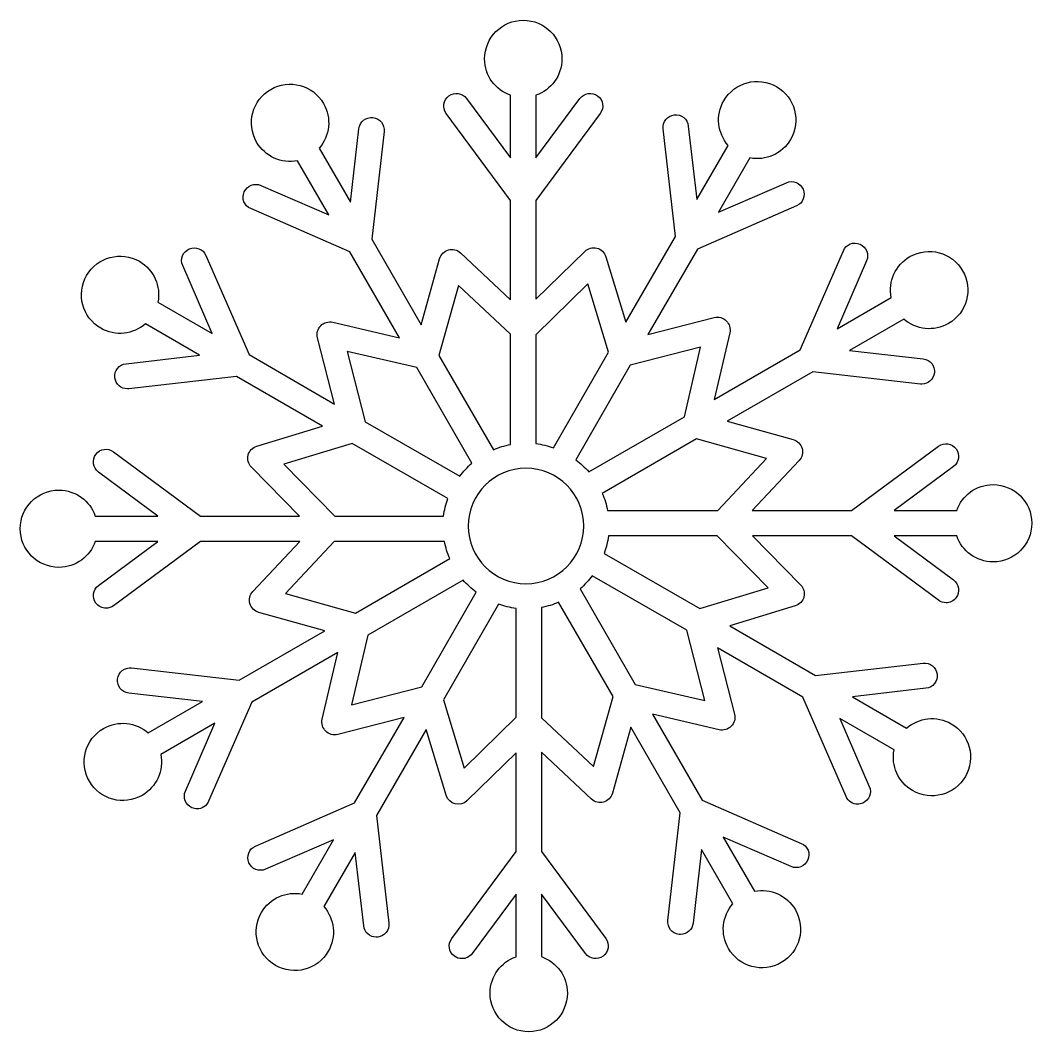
# Model space of a CAD drawing. Header units: centimetres. Extents: x -1 to 124, y -94 to 8.
# Drawn here: x 23.57 to 33.57, y -93.96 to -83.96 of the extents above; entities that cross this region are included whole.
import ezdxf

# ---------------------------------------------------------------- set-up
doc = ezdxf.new("R2010")
doc.units = ezdxf.units.CM
doc.header["$MEASUREMENT"] = 0
doc.layers.add('layer 1', color=7, linetype='Continuous')

msp = doc.modelspace()

# ---------------------------------------------------------------- linework, layer by layer
at = {"layer": 'layer 1', "color": 250}
for points, knots in [([(26.32824, -89.11067), (26.32824, -89.11067), (25.86528, -89.60662), (25.86528, -89.60662), (25.86528, -89.60662), (25.8355, -89.63856), (25.82452, -89.68372), (25.83633, -89.72576), (25.83633, -89.72576), (25.84814, -89.7678), (25.88106, -89.80061), (25.92313, -89.81233), (25.92313, -89.81233), (25.92313, -89.81233), (26.57576, -89.99421), (26.57576, -89.99421), (26.57576, -89.99421), (26.57576, -89.99421), (25.72976, -90.48264), (25.72976, -90.48264), (25.72976, -90.48264), (25.72976, -90.48264), (24.66656, -90.36165), (24.66656, -90.36165), (24.66656, -90.36165), (24.59788, -90.35404), (24.53602, -90.40316), (24.52823, -90.47176), (24.52823, -90.47176), (24.52041, -90.54031), (24.56971, -90.60227), (24.63828, -90.61009), (24.63828, -90.61009), (24.63828, -90.61009), (25.36568, -90.69285), (25.36568, -90.69285), (25.36568, -90.69285), (25.36568, -90.69285), (24.82923, -91.00257), (24.82923, -91.00257), (24.82923, -91.00257), (24.70965, -90.89905), (24.53328, -90.87679), (24.38856, -90.96034), (24.38856, -90.96034), (24.20594, -91.06575), (24.14339, -91.29935), (24.24876, -91.48206), (24.24876, -91.48206), (24.35427, -91.66463), (24.58782, -91.72728), (24.77049, -91.62181), (24.77049, -91.62181), (24.91515, -91.53826), (24.98409, -91.37435), (24.95426, -91.21902), (24.95426, -91.21902), (24.95426, -91.21902), (25.49064, -90.90936), (25.49064, -90.90936), (25.49064, -90.90936), (25.49064, -90.90936), (25.19868, -91.58065), (25.19868, -91.58065), (25.19868, -91.58065), (25.17115, -91.64397), (25.20016, -91.7176), (25.26346, -91.74515), (25.26346, -91.74515), (25.2797, -91.75218), (25.29661, -91.75554), (25.31324, -91.75554), (25.31324, -91.75554), (25.3615, -91.75554), (25.40747, -91.72742), (25.42793, -91.68035), (25.42793, -91.68035), (25.42793, -91.68035), (25.85464, -90.69919), (25.85464, -90.69919), (25.85464, -90.69919), (25.85464, -90.69919), (26.70399, -90.20887), (26.70399, -90.20887), (26.70399, -90.20887), (26.70399, -90.20887), (26.55101, -90.86986), (26.55101, -90.86986), (26.55101, -90.86986), (26.54117, -90.91238), (26.55423, -90.95696), (26.58548, -90.98748), (26.58548, -90.98748), (26.61668, -91.01799), (26.66163, -91.03006), (26.70391, -91.01908), (26.70391, -91.01908), (26.70391, -91.01908), (27.36008, -90.85027), (27.36008, -90.85027), (27.36008, -90.85027), (27.36008, -90.85027), (26.87161, -91.69631), (26.87161, -91.69631), (26.87161, -91.69631), (26.87161, -91.69631), (25.89041, -92.12307), (25.89041, -92.12307), (25.89041, -92.12307), (25.8271, -92.15062), (25.79809, -92.22425), (25.82564, -92.28758), (25.82564, -92.28758), (25.85313, -92.35086), (25.92674, -92.37982), (25.99012, -92.35238), (25.99012, -92.35238), (25.99012, -92.35238), (26.6614, -92.06044), (26.6614, -92.06044), (26.6614, -92.06044), (26.6614, -92.06044), (26.35171, -92.59686), (26.35171, -92.59686), (26.35171, -92.59686), (26.19642, -92.56697), (26.03255, -92.63591), (25.949, -92.7806), (25.949, -92.7806), (25.84349, -92.96322), (25.90613, -93.1968), (26.08875, -93.30227), (26.08875, -93.30227), (26.27142, -93.40765), (26.50501, -93.34515), (26.61048, -93.16253), (26.61048, -93.16253), (26.69403, -93.01785), (26.67175, -92.84138), (26.56822, -92.72181), (26.56822, -92.72181), (26.56822, -92.72181), (26.87791, -92.18543), (26.87791, -92.18543), (26.87791, -92.18543), (26.87791, -92.18543), (26.96074, -92.91278), (26.96074, -92.91278), (26.96074, -92.91278), (26.968, -92.97654), (27.02207, -93.02362), (27.08479, -93.02362), (27.08479, -93.02362), (27.0895, -93.02362), (27.09429, -93.02337), (27.09908, -93.02283), (27.09908, -93.02283), (27.16769, -93.01503), (27.21695, -92.95305), (27.20913, -92.88445), (27.20913, -92.88445), (27.20913, -92.88445), (27.08807, -91.82141), (27.08807, -91.82141), (27.08807, -91.82141), (27.08807, -91.82141), (27.57845, -90.97205), (27.57845, -90.97205), (27.57845, -90.97205), (27.57845, -90.97205), (27.77642, -91.62098), (27.77642, -91.62098), (27.77642, -91.62098), (27.80394, -91.71112), (27.91705, -91.73888), (27.98348, -91.67377), (27.98348, -91.67377), (27.98348, -91.67377), (28.46737, -91.19954), (28.46737, -91.19954), (28.46737, -91.19954), (28.46737, -91.19954), (28.46737, -92.17644), (28.46737, -92.17644), (28.46737, -92.17644), (28.46737, -92.17644), (27.83104, -93.0367), (27.83104, -93.0367), (27.83104, -93.0367), (27.78998, -93.09216), (27.80169, -93.17045), (27.85718, -93.2115), (27.85718, -93.2115), (27.87954, -93.22805), (27.9056, -93.23601), (27.93142, -93.23601), (27.93142, -93.23601), (27.9697, -93.23601), (28.0075, -93.21849), (28.03201, -93.18533), (28.03201, -93.18533), (28.03201, -93.18533), (28.46737, -92.59676), (28.46737, -92.59676), (28.46737, -92.59676), (28.46737, -92.59676), (28.46737, -93.21629), (28.46737, -93.21629), (28.46737, -93.21629), (28.31799, -93.2681), (28.21052, -93.4097), (28.21048, -93.57679), (28.21048, -93.57679), (28.21044, -93.78772), (28.38153, -93.95862), (28.59237, -93.95872), (28.59237, -93.95872), (28.80325, -93.95862), (28.9743, -93.78772), (28.9743, -93.57679), (28.9743, -93.57679), (28.9743, -93.40974), (28.86677, -93.2681), (28.71736, -93.21624), (28.71736, -93.21624), (28.71736, -93.21624), (28.71736, -92.59686), (28.71736, -92.59686), (28.71736, -92.59686), (28.71736, -92.59686), (29.15277, -93.18533), (29.15277, -93.18533), (29.15277, -93.18533), (29.19383, -93.24075), (29.2721, -93.25252), (29.32761, -93.21146), (29.32761, -93.21146), (29.38309, -93.17039), (29.3948, -93.09212), (29.35374, -93.0366), (29.35374, -93.0366), (29.35374, -93.0366), (28.71736, -92.17654), (28.71736, -92.17654), (28.71736, -92.17654), (28.71736, -92.17654), (28.71736, -91.19573), (28.71736, -91.19573), (28.71736, -91.19573), (28.71736, -91.19573), (29.21331, -91.65882), (29.21331, -91.65882), (29.21331, -91.65882), (29.24525, -91.68866), (29.29046, -91.69964), (29.3324, -91.68783), (29.3324, -91.68783), (29.37449, -91.676), (29.4073, -91.6431), (29.41902, -91.60101), (29.41902, -91.60101), (29.41902, -91.60101), (29.60096, -90.94837), (29.60096, -90.94837), (29.60096, -90.94837), (29.60096, -90.94837), (30.08939, -91.79431), (30.08939, -91.79431), (30.08939, -91.79431), (30.08939, -91.79431), (29.96839, -92.85755), (29.96839, -92.85755), (29.96839, -92.85755), (29.96063, -92.92611), (30.00989, -92.98807), (30.0785, -92.99587), (30.0785, -92.99587), (30.08328, -92.99641), (30.08807, -92.99666), (30.09275, -92.99666), (30.09275, -92.99666), (30.15545, -92.99666), (30.20955, -92.94959), (30.21682, -92.88578), (30.21682, -92.88578), (30.21682, -92.88578), (30.2996, -92.15843), (30.2996, -92.15843), (30.2996, -92.15843), (30.2996, -92.15843), (30.6093, -92.6949), (30.6093, -92.6949), (30.6093, -92.6949), (30.50584, -92.81448), (30.48358, -92.99085), (30.56707, -93.13553), (30.56707, -93.13553), (30.6725, -93.31819), (30.90613, -93.3807), (31.0888, -93.27533), (31.0888, -93.27533), (31.27137, -93.16986), (31.33401, -92.93626), (31.2286, -92.75364), (31.2286, -92.75364), (31.14505, -92.60897), (30.98113, -92.54002), (30.82581, -92.5699), (30.82581, -92.5699), (30.82581, -92.5699), (30.51609, -92.03348), (30.51609, -92.03348), (30.51609, -92.03348), (30.51609, -92.03348), (31.18739, -92.32542), (31.18739, -92.32542), (31.18739, -92.32542), (31.25081, -92.35291), (31.32435, -92.32396), (31.35188, -92.26062), (31.35188, -92.26062), (31.37938, -92.1973), (31.35042, -92.12366), (31.28708, -92.09613), (31.28708, -92.09613), (31.28708, -92.09613), (30.30594, -91.66941), (30.30594, -91.66941), (30.30594, -91.66941), (30.30594, -91.66941), (29.8156, -90.82015), (29.8156, -90.82015), (29.8156, -90.82015), (29.8156, -90.82015), (30.47655, -90.97308), (30.47655, -90.97308), (30.47655, -90.97308), (30.51892, -90.98284), (30.56365, -90.9698), (30.59417, -90.93861), (30.59417, -90.93861), (30.62468, -90.90735), (30.63665, -90.86249), (30.62577, -90.82019), (30.62577, -90.82019), (30.62577, -90.82019), (30.45706, -90.16399), (30.45706, -90.16399), (30.45706, -90.16399), (30.45706, -90.16399), (31.30306, -90.65242), (31.30306, -90.65242), (31.30306, -90.65242), (31.30306, -90.65242), (31.72991, -91.63367), (31.72991, -91.63367), (31.72991, -91.63367), (31.75038, -91.68074), (31.79632, -91.70887), (31.84457, -91.70887), (31.84457, -91.70887), (31.86122, -91.70887), (31.87815, -91.70549), (31.89437, -91.69842), (31.89437, -91.69842), (31.95769, -91.67087), (31.98666, -91.59725), (31.95911, -91.53397), (31.95911, -91.53397), (31.95911, -91.53397), (31.66707, -90.86263), (31.66707, -90.86263), (31.66707, -90.86263), (31.66707, -90.86263), (32.20355, -91.17239), (32.20355, -91.17239), (32.20355, -91.17239), (32.17376, -91.32767), (32.24266, -91.49153), (32.38734, -91.57513), (32.38734, -91.57513), (32.56995, -91.6806), (32.80355, -91.6179), (32.90906, -91.43533), (32.90906, -91.43533), (33.01439, -91.25266), (32.95194, -91.01908), (32.76926, -90.91359), (32.76926, -90.91359), (32.62459, -90.83006), (32.44822, -90.85238), (32.3286, -90.95589), (32.3286, -90.95589), (32.3286, -90.95589), (31.79221, -90.64622), (31.79221, -90.64622), (31.79221, -90.64622), (31.79221, -90.64622), (32.51945, -90.56336), (32.51945, -90.56336), (32.51945, -90.56336), (32.58807, -90.55554), (32.63734, -90.49358), (32.62952, -90.42498), (32.62952, -90.42498), (32.62166, -90.35637), (32.5598, -90.3074), (32.49114, -90.31493), (32.49114, -90.31493), (32.49114, -90.31493), (31.4282, -90.43601), (31.4282, -90.43601), (31.4282, -90.43601), (31.4282, -90.43601), (30.57894, -89.94568), (30.57894, -89.94568), (30.57894, -89.94568), (30.57894, -89.94568), (31.22777, -89.74768), (31.22777, -89.74768), (31.22777, -89.74768), (31.26956, -89.7349), (31.30164, -89.7013), (31.31242, -89.65896), (31.31242, -89.65896), (31.32322, -89.61669), (31.31112, -89.57181), (31.28054, -89.54061), (31.28054, -89.54061), (31.28054, -89.54061), (30.80618, -89.05672), (30.80618, -89.05672), (30.80618, -89.05672), (30.80618, -89.05672), (31.78323, -89.05677), (31.78323, -89.05677), (31.78323, -89.05677), (31.78323, -89.05677), (32.64343, -89.69309), (32.64343, -89.69309), (32.64343, -89.69309), (32.66575, -89.70964), (32.69182, -89.7176), (32.71765, -89.7176), (32.71765, -89.7176), (32.75593, -89.7176), (32.79373, -89.70008), (32.81824, -89.66692), (32.81824, -89.66692), (32.85931, -89.61146), (32.84759, -89.53318), (32.79207, -89.49212), (32.79207, -89.49212), (32.79207, -89.49212), (32.20355, -89.05677), (32.20355, -89.05677), (32.20355, -89.05677), (32.20355, -89.05677), (32.82298, -89.05677), (32.82298, -89.05677), (32.82298, -89.05677), (32.87483, -89.20614), (33.01639, -89.31359), (33.18348, -89.31359), (33.18348, -89.31359), (33.39446, -89.31369), (33.56537, -89.1426), (33.56541, -88.93172), (33.56541, -88.93172), (33.56537, -88.72084), (33.39446, -88.54983), (33.18348, -88.54983), (33.18348, -88.54983), (33.01649, -88.54979), (32.87483, -88.6573), (32.82298, -88.80677), (32.82298, -88.80677), (32.82298, -88.80677), (32.20355, -88.80677), (32.20355, -88.80677), (32.20355, -88.80677), (32.20355, -88.80677), (32.79207, -88.37132), (32.79207, -88.37132), (32.79207, -88.37132), (32.84754, -88.33024), (32.85925, -88.25198), (32.81819, -88.19647), (32.81819, -88.19647), (32.77714, -88.141), (32.69885, -88.12927), (32.64333, -88.17034), (32.64333, -88.17034), (32.64333, -88.17034), (31.78323, -88.80677), (31.78323, -88.80677), (31.78323, -88.80677), (31.78323, -88.80677), (30.80258, -88.80672), (30.80258, -88.80672), (30.80258, -88.80672), (30.80258, -88.80672), (31.26551, -88.31082), (31.26551, -88.31082), (31.26551, -88.31082), (31.29535, -88.27889), (31.30628, -88.23372), (31.29452, -88.19168), (31.29452, -88.19168), (31.28269, -88.14964), (31.24979, -88.11683), (31.2077, -88.10511), (31.2077, -88.10511), (31.2077, -88.10511), (30.55506, -87.92317), (30.55506, -87.92317), (30.55506, -87.92317), (30.55506, -87.92317), (31.40106, -87.43474), (31.40106, -87.43474), (31.40106, -87.43474), (31.40106, -87.43474), (32.46429, -87.55568), (32.46429, -87.55568), (32.46429, -87.55568), (32.46907, -87.55623), (32.47386, -87.55647), (32.47855, -87.55647), (32.47855, -87.55647), (32.54124, -87.55647), (32.59535, -87.5094), (32.60262, -87.44559), (32.60262, -87.44559), (32.61038, -87.37703), (32.56111, -87.31507), (32.49251, -87.30725), (32.49251, -87.30725), (32.49251, -87.30725), (31.76511, -87.22455), (31.76511, -87.22455), (31.76511, -87.22455), (31.76511, -87.22455), (32.30159, -86.91483), (32.30159, -86.91483), (32.30159, -86.91483), (32.42117, -87.01829), (32.59754, -87.04055), (32.74226, -86.95706), (32.74226, -86.95706), (32.92498, -86.85159), (32.98743, -86.61799), (32.88212, -86.43538), (32.88212, -86.43538), (32.77659, -86.25276), (32.54299, -86.19007), (32.36038, -86.29554), (32.36038, -86.29554), (32.2157, -86.37904), (32.14681, -86.54294), (32.17659, -86.69828), (32.17659, -86.69828), (32.17659, -86.69828), (31.64031, -87.00794), (31.64031, -87.00794), (31.64031, -87.00794), (31.64031, -87.00794), (31.93215, -86.3367), (31.93215, -86.3367), (31.93215, -86.3367), (31.95965, -86.27337), (31.93065, -86.19974), (31.86737, -86.17219), (31.86737, -86.17219), (31.80404, -86.1448), (31.73045, -86.17371), (31.70286, -86.23699), (31.70286, -86.23699), (31.70286, -86.23699), (31.27625, -87.21815), (31.27625, -87.21815), (31.27625, -87.21815), (31.27625, -87.21815), (30.42688, -87.70848), (30.42688, -87.70848), (30.42688, -87.70848), (30.42688, -87.70848), (30.57996, -87.04758), (30.57996, -87.04758), (30.57996, -87.04758), (30.58983, -87.005), (30.57673, -86.96044), (30.5455, -86.92992), (30.5455, -86.92992), (30.51419, -86.89935), (30.46922, -86.88728), (30.42703, -86.89832), (30.42703, -86.89832), (30.42703, -86.89832), (29.77074, -87.06717), (29.77074, -87.06717), (29.77074, -87.06717), (29.77074, -87.06717), (30.25921, -86.22107), (30.25921, -86.22107), (30.25921, -86.22107), (30.25921, -86.22107), (31.24041, -85.79427), (31.24041, -85.79427), (31.24041, -85.79427), (31.30373, -85.76672), (31.3327, -85.69305), (31.30521, -85.62977), (31.30521, -85.62977), (31.27762, -85.56644), (31.20379, -85.53757), (31.1407, -85.56498), (31.1407, -85.56498), (31.1407, -85.56498), (30.46946, -85.85696), (30.46946, -85.85696), (30.46946, -85.85696), (30.46946, -85.85696), (30.77918, -85.32054), (30.77918, -85.32054), (30.77918, -85.32054), (30.93446, -85.35032), (31.09827, -85.28148), (31.18186, -85.13674), (31.18186, -85.13674), (31.28739, -84.95414), (31.22464, -84.72054), (31.04212, -84.61507), (31.04212, -84.61507), (30.85941, -84.5097), (30.62587, -84.57219), (30.52038, -84.75491), (30.52038, -84.75491), (30.43685, -84.89954), (30.45911, -85.07596), (30.56263, -85.19558), (30.56263, -85.19558), (30.56263, -85.19558), (30.25295, -85.73196), (30.25295, -85.73196), (30.25295, -85.73196), (30.25295, -85.73196), (30.17015, -85.00462), (30.17015, -85.00462), (30.17015, -85.00462), (30.16233, -84.93611), (30.10144, -84.88689), (30.03177, -84.89457), (30.03177, -84.89457), (29.96321, -84.90237), (29.9139, -84.96433), (29.92172, -85.03294), (29.92172, -85.03294), (29.92172, -85.03294), (30.04276, -86.09597), (30.04276, -86.09597), (30.04276, -86.09597), (30.04276, -86.09597), (29.55243, -86.94519), (29.55243, -86.94519), (29.55243, -86.94519), (29.55243, -86.94519), (29.35433, -86.29637), (29.35433, -86.29637), (29.35433, -86.29637), (29.34159, -86.25457), (29.30799, -86.22249), (29.26565, -86.21169), (29.26565, -86.21169), (29.22342, -86.20101), (29.1785, -86.21296), (29.1473, -86.24359), (29.1473, -86.24359), (29.1473, -86.24359), (28.66346, -86.7179), (28.66346, -86.7179), (28.66346, -86.7179), (28.66346, -86.7179), (28.66346, -85.7409), (28.66346, -85.7409), (28.66346, -85.7409), (28.66346, -85.7409), (29.29984, -84.88065), (29.29984, -84.88065), (29.29984, -84.88065), (29.3409, -84.82518), (29.32918, -84.74689), (29.27366, -84.70584), (29.27366, -84.70584), (29.21829, -84.66478), (29.13993, -84.67644), (29.09885, -84.73201), (29.09885, -84.73201), (29.09885, -84.73201), (28.66346, -85.32058), (28.66346, -85.32058), (28.66346, -85.32058), (28.66346, -85.32058), (28.66346, -84.70115), (28.66346, -84.70115), (28.66346, -84.70115), (28.81293, -84.6493), (28.92038, -84.50765), (28.92038, -84.34061), (28.92038, -84.34061), (28.92038, -84.12972), (28.74939, -83.95872), (28.53845, -83.95872), (28.53845, -83.95872), (28.32757, -83.95872), (28.15658, -84.12972), (28.15658, -84.34061), (28.15658, -84.34061), (28.15658, -84.50765), (28.26404, -84.6493), (28.41346, -84.70115), (28.41346, -84.70115), (28.41346, -84.70115), (28.41346, -85.32048), (28.41346, -85.32048), (28.41346, -85.32048), (28.41346, -85.32048), (27.97805, -84.73196), (27.97805, -84.73196), (27.97805, -84.73196), (27.93702, -84.67649), (27.85875, -84.66478), (27.80322, -84.70584), (27.80322, -84.70584), (27.74773, -84.74689), (27.73602, -84.82518), (27.77708, -84.8807), (27.77708, -84.8807), (27.77708, -84.8807), (28.41346, -85.7408), (28.41346, -85.7408), (28.41346, -85.7408), (28.41346, -85.7408), (28.41346, -86.72151), (28.41346, -86.72151), (28.41346, -86.72151), (28.41346, -86.72151), (27.91751, -86.25858), (27.91751, -86.25858), (27.91751, -86.25858), (27.88555, -86.2287), (27.84036, -86.2176), (27.79837, -86.22961), (27.79837, -86.22961), (27.75633, -86.24144), (27.72352, -86.2743), (27.7118, -86.31639), (27.7118, -86.31639), (27.7118, -86.31639), (27.52993, -86.96907), (27.52993, -86.96907), (27.52993, -86.96907), (27.52993, -86.96907), (27.04146, -86.12303), (27.04146, -86.12303), (27.04146, -86.12303), (27.04146, -86.12303), (27.16246, -85.05979), (27.16246, -85.05979), (27.16246, -85.05979), (27.17028, -84.99125), (27.12097, -84.92927), (27.0524, -84.92147), (27.0524, -84.92147), (26.98351, -84.9137), (26.92189, -84.96297), (26.91407, -85.03158), (26.91407, -85.03158), (26.91407, -85.03158), (26.83128, -85.75896), (26.83128, -85.75896), (26.83128, -85.75896), (26.83128, -85.75896), (26.52156, -85.22254), (26.52156, -85.22254), (26.52156, -85.22254), (26.62505, -85.10291), (26.6473, -84.92654), (26.56375, -84.78187), (26.56375, -84.78187), (26.45834, -84.59915), (26.22474, -84.5366), (26.04207, -84.64207), (26.04207, -84.64207), (25.85945, -84.7475), (25.79681, -84.98108), (25.90227, -85.1637), (25.90227, -85.1637), (25.98583, -85.30843), (26.1497, -85.37732), (26.30504, -85.3475), (26.30504, -85.3475), (26.30504, -85.3475), (26.6147, -85.88386), (26.6147, -85.88386), (26.6147, -85.88386), (26.6147, -85.88386), (25.94343, -85.59192), (25.94343, -85.59192), (25.94343, -85.59192), (25.88016, -85.56453), (25.80648, -85.59344), (25.77897, -85.65672), (25.77897, -85.65672), (25.75142, -85.72005), (25.78043, -85.79368), (25.84374, -85.82123), (25.84374, -85.82123), (25.84374, -85.82123), (26.82488, -86.24793), (26.82488, -86.24793), (26.82488, -86.24793), (26.82488, -86.24793), (27.31526, -87.09725), (27.31526, -87.09725), (27.31526, -87.09725), (27.31526, -87.09725), (26.65423, -86.94426), (26.65423, -86.94426), (26.65423, -86.94426), (26.61172, -86.9345), (26.56707, -86.94754), (26.53661, -86.97875), (26.53661, -86.97875), (26.50608, -87.00999), (26.49411, -87.05491), (26.50501, -87.0972), (26.50501, -87.0972), (26.50501, -87.0972), (26.67389, -87.75339), (26.67389, -87.75339), (26.67389, -87.75339), (26.67389, -87.75339), (25.82779, -87.26492), (25.82779, -87.26492), (25.82779, -87.26492), (25.82779, -87.26492), (25.40099, -86.28367), (25.40099, -86.28367), (25.40099, -86.28367), (25.37341, -86.22034), (25.29984, -86.19139), (25.23651, -86.21888), (25.23651, -86.21888), (25.1732, -86.24642), (25.14419, -86.32009), (25.17174, -86.38337), (25.17174, -86.38337), (25.17174, -86.38337), (25.46372, -87.05471), (25.46372, -87.05471), (25.46372, -87.05471), (25.46372, -87.05471), (24.9273, -86.745), (24.9273, -86.745), (24.9273, -86.745), (24.95714, -86.58967), (24.88819, -86.42576), (24.74353, -86.34221), (24.74353, -86.34221), (24.56087, -86.2368), (24.32733, -86.29939), (24.22186, -86.48206), (24.22186, -86.48206), (24.11643, -86.66468), (24.17894, -86.89828), (24.3616, -87.00375), (24.3616, -87.00375), (24.50628, -87.08724), (24.68268, -87.06498), (24.80227, -86.9615), (24.80227, -86.9615), (24.80227, -86.9615), (25.33865, -87.27118), (25.33865, -87.27118), (25.33865, -87.27118), (25.33865, -87.27118), (24.61134, -87.35394), (24.61134, -87.35394), (24.61134, -87.35394), (24.54273, -87.36174), (24.49346, -87.42372), (24.50127, -87.49232), (24.50127, -87.49232), (24.50853, -87.55609), (24.5626, -87.60316), (24.62532, -87.60316), (24.62532, -87.60316), (24.63003, -87.60316), (24.6348, -87.60291), (24.63961, -87.60237), (24.63961, -87.60237), (24.63961, -87.60237), (25.70269, -87.48138), (25.70269, -87.48138), (25.70269, -87.48138), (25.70269, -87.48138), (26.55198, -87.9717), (26.55198, -87.9717), (26.55198, -87.9717), (26.55198, -87.9717), (25.90316, -88.1697), (25.90316, -88.1697), (25.90316, -88.1697), (25.86139, -88.1825), (25.8293, -88.21609), (25.81851, -88.25843), (25.81851, -88.25843), (25.80772, -88.30071), (25.81978, -88.34559), (25.85035, -88.37679), (25.85035, -88.37679), (25.85035, -88.37679), (26.32462, -88.86067), (26.32462, -88.86067), (26.32462, -88.86067), (26.32462, -88.86067), (25.34769, -88.86062), (25.34769, -88.86062), (25.34769, -88.86062), (25.34769, -88.86062), (24.4874, -88.22425), (24.4874, -88.22425), (24.4874, -88.22425), (24.43187, -88.18314), (24.3536, -88.1949), (24.31258, -88.25042), (24.31258, -88.25042), (24.27152, -88.30589), (24.28323, -88.38416), (24.33872, -88.42522), (24.33872, -88.42522), (24.33872, -88.42522), (24.9273, -88.86062), (24.9273, -88.86062), (24.9273, -88.86062), (24.9273, -88.86062), (24.30782, -88.86062), (24.30782, -88.86062), (24.30782, -88.86062), (24.256, -88.71122), (24.11443, -88.60375), (23.94734, -88.60375), (23.94734, -88.60375), (23.73641, -88.60375), (23.56547, -88.77474), (23.56541, -88.98568), (23.56541, -88.98568), (23.56547, -89.19652), (23.73641, -89.36755), (23.94734, -89.36755), (23.94734, -89.36755), (24.11439, -89.36751), (24.25606, -89.26004), (24.30784, -89.11063), (24.30784, -89.11063), (24.30784, -89.11063), (24.92717, -89.11063), (24.92717, -89.11063), (24.92717, -89.11063), (24.92717, -89.11063), (24.33872, -89.54602), (24.33872, -89.54602), (24.33872, -89.54602), (24.28323, -89.5871), (24.27152, -89.66536), (24.31258, -89.72088), (24.31258, -89.72088), (24.33709, -89.75398), (24.37489, -89.77152), (24.41317, -89.77152), (24.41317, -89.77152), (24.439, -89.77152), (24.46505, -89.76356), (24.4874, -89.74699), (24.4874, -89.74699), (24.4874, -89.74699), (25.34749, -89.11063), (25.34749, -89.11063), (25.34749, -89.11063), (25.34749, -89.11063), (26.32824, -89.11067), (26.32824, -89.11067)], [0, 0, 0, 0, 0.0040161, 0.0040161, 0.0040161, 0.0040161, 0.0080321, 0.0080321, 0.0080321, 0.0080321, 0.0120482, 0.0120482, 0.0120482, 0.0120482, 0.0160643, 0.0160643, 0.0160643, 0.0160643, 0.0200803, 0.0200803, 0.0200803, 0.0200803, 0.0240964, 0.0240964, 0.0240964, 0.0240964, 0.0281124, 0.0281124, 0.0281124, 0.0281124, 0.0321285, 0.0321285, 0.0321285, 0.0321285, 0.0361446, 0.0361446, 0.0361446, 0.0361446, 0.0401606, 0.0401606, 0.0401606, 0.0401606, 0.0441767, 0.0441767, 0.0441767, 0.0441767, 0.0481928, 0.0481928, 0.0481928, 0.0481928, 0.0522088, 0.0522088, 0.0522088, 0.0522088, 0.0562249, 0.0562249, 0.0562249, 0.0562249, 0.060241, 0.060241, 0.060241, 0.060241, 0.064257, 0.064257, 0.064257, 0.064257, 0.0682731, 0.0682731, 0.0682731, 0.0682731, 0.0722892, 0.0722892, 0.0722892, 0.0722892, 0.0763052, 0.0763052, 0.0763052, 0.0763052, 0.0803213, 0.0803213, 0.0803213, 0.0803213, 0.0843373, 0.0843373, 0.0843373, 0.0843373, 0.0883534, 0.0883534, 0.0883534, 0.0883534, 0.0923695, 0.0923695, 0.0923695, 0.0923695, 0.0963855, 0.0963855, 0.0963855, 0.0963855, 0.1004016, 0.1004016, 0.1004016, 0.1004016, 0.1044177, 0.1044177, 0.1044177, 0.1044177, 0.1084337, 0.1084337, 0.1084337, 0.1084337, 0.1124498, 0.1124498, 0.1124498, 0.1124498, 0.1164659, 0.1164659, 0.1164659, 0.1164659, 0.1204819, 0.1204819, 0.1204819, 0.1204819, 0.124498, 0.124498, 0.124498, 0.124498, 0.1285141, 0.1285141, 0.1285141, 0.1285141, 0.1325301, 0.1325301, 0.1325301, 0.1325301, 0.1365462, 0.1365462, 0.1365462, 0.1365462, 0.1405622, 0.1405622, 0.1405622, 0.1405622, 0.1445783, 0.1445783, 0.1445783, 0.1445783, 0.1485944, 0.1485944, 0.1485944, 0.1485944, 0.1526104, 0.1526104, 0.1526104, 0.1526104, 0.1566265, 0.1566265, 0.1566265, 0.1566265, 0.1606426, 0.1606426, 0.1606426, 0.1606426, 0.1646586, 0.1646586, 0.1646586, 0.1646586, 0.1686747, 0.1686747, 0.1686747, 0.1686747, 0.1726908, 0.1726908, 0.1726908, 0.1726908, 0.1767068, 0.1767068, 0.1767068, 0.1767068, 0.1807229, 0.1807229, 0.1807229, 0.1807229, 0.184739, 0.184739, 0.184739, 0.184739, 0.188755, 0.188755, 0.188755, 0.188755, 0.1927711, 0.1927711, 0.1927711, 0.1927711, 0.1967871, 0.1967871, 0.1967871, 0.1967871, 0.2008032, 0.2008032, 0.2008032, 0.2008032, 0.2048193, 0.2048193, 0.2048193, 0.2048193, 0.2088353, 0.2088353, 0.2088353, 0.2088353, 0.2128514, 0.2128514, 0.2128514, 0.2128514, 0.2168675, 0.2168675, 0.2168675, 0.2168675, 0.2208835, 0.2208835, 0.2208835, 0.2208835, 0.2248996, 0.2248996, 0.2248996, 0.2248996, 0.2289157, 0.2289157, 0.2289157, 0.2289157, 0.2329317, 0.2329317, 0.2329317, 0.2329317, 0.2369478, 0.2369478, 0.2369478, 0.2369478, 0.2409639, 0.2409639, 0.2409639, 0.2409639, 0.2449799, 0.2449799, 0.2449799, 0.2449799, 0.248996, 0.248996, 0.248996, 0.248996, 0.253012, 0.253012, 0.253012, 0.253012, 0.2570281, 0.2570281, 0.2570281, 0.2570281, 0.2610442, 0.2610442, 0.2610442, 0.2610442, 0.2650602, 0.2650602, 0.2650602, 0.2650602, 0.2690763, 0.2690763, 0.2690763, 0.2690763, 0.2730924, 0.2730924, 0.2730924, 0.2730924, 0.2771084, 0.2771084, 0.2771084, 0.2771084, 0.2811245, 0.2811245, 0.2811245, 0.2811245, 0.2851406, 0.2851406, 0.2851406, 0.2851406, 0.2891566, 0.2891566, 0.2891566, 0.2891566, 0.2931727, 0.2931727, 0.2931727, 0.2931727, 0.2971888, 0.2971888, 0.2971888, 0.2971888, 0.3012048, 0.3012048, 0.3012048, 0.3012048, 0.3052209, 0.3052209, 0.3052209, 0.3052209, 0.3092369, 0.3092369, 0.3092369, 0.3092369, 0.313253, 0.313253, 0.313253, 0.313253, 0.3172691, 0.3172691, 0.3172691, 0.3172691, 0.3212851, 0.3212851, 0.3212851, 0.3212851, 0.3253012, 0.3253012, 0.3253012, 0.3253012, 0.3293173, 0.3293173, 0.3293173, 0.3293173, 0.3333333, 0.3333333, 0.3333333, 0.3333333, 0.3373494, 0.3373494, 0.3373494, 0.3373494, 0.3413655, 0.3413655, 0.3413655, 0.3413655, 0.3453815, 0.3453815, 0.3453815, 0.3453815, 0.3493976, 0.3493976, 0.3493976, 0.3493976, 0.3534137, 0.3534137, 0.3534137, 0.3534137, 0.3574297, 0.3574297, 0.3574297, 0.3574297, 0.3614458, 0.3614458, 0.3614458, 0.3614458, 0.3654618, 0.3654618, 0.3654618, 0.3654618, 0.3694779, 0.3694779, 0.3694779, 0.3694779, 0.373494, 0.373494, 0.373494, 0.373494, 0.37751, 0.37751, 0.37751, 0.37751, 0.3815261, 0.3815261, 0.3815261, 0.3815261, 0.3855422, 0.3855422, 0.3855422, 0.3855422, 0.3895582, 0.3895582, 0.3895582, 0.3895582, 0.3935743, 0.3935743, 0.3935743, 0.3935743, 0.3975904, 0.3975904, 0.3975904, 0.3975904, 0.4016064, 0.4016064, 0.4016064, 0.4016064, 0.4056225, 0.4056225, 0.4056225, 0.4056225, 0.4096386, 0.4096386, 0.4096386, 0.4096386, 0.4136546, 0.4136546, 0.4136546, 0.4136546, 0.4176707, 0.4176707, 0.4176707, 0.4176707, 0.4216867, 0.4216867, 0.4216867, 0.4216867, 0.4257028, 0.4257028, 0.4257028, 0.4257028, 0.4297189, 0.4297189, 0.4297189, 0.4297189, 0.4337349, 0.4337349, 0.4337349, 0.4337349, 0.437751, 0.437751, 0.437751, 0.437751, 0.4417671, 0.4417671, 0.4417671, 0.4417671, 0.4457831, 0.4457831, 0.4457831, 0.4457831, 0.4497992, 0.4497992, 0.4497992, 0.4497992, 0.4538153, 0.4538153, 0.4538153, 0.4538153, 0.4578313, 0.4578313, 0.4578313, 0.4578313, 0.4618474, 0.4618474, 0.4618474, 0.4618474, 0.4658635, 0.4658635, 0.4658635, 0.4658635, 0.4698795, 0.4698795, 0.4698795, 0.4698795, 0.4738956, 0.4738956, 0.4738956, 0.4738956, 0.4779116, 0.4779116, 0.4779116, 0.4779116, 0.4819277, 0.4819277, 0.4819277, 0.4819277, 0.4859438, 0.4859438, 0.4859438, 0.4859438, 0.4899598, 0.4899598, 0.4899598, 0.4899598, 0.4939759, 0.4939759, 0.4939759, 0.4939759, 0.497992, 0.497992, 0.497992, 0.497992, 0.502008, 0.502008, 0.502008, 0.502008, 0.5060241, 0.5060241, 0.5060241, 0.5060241, 0.5100402, 0.5100402, 0.5100402, 0.5100402, 0.5140562, 0.5140562, 0.5140562, 0.5140562, 0.5180723, 0.5180723, 0.5180723, 0.5180723, 0.5220884, 0.5220884, 0.5220884, 0.5220884, 0.5261044, 0.5261044, 0.5261044, 0.5261044, 0.5301205, 0.5301205, 0.5301205, 0.5301205, 0.5341365, 0.5341365, 0.5341365, 0.5341365, 0.5381526, 0.5381526, 0.5381526, 0.5381526, 0.5421687, 0.5421687, 0.5421687, 0.5421687, 0.5461847, 0.5461847, 0.5461847, 0.5461847, 0.5502008, 0.5502008, 0.5502008, 0.5502008, 0.5542169, 0.5542169, 0.5542169, 0.5542169, 0.5582329, 0.5582329, 0.5582329, 0.5582329, 0.562249, 0.562249, 0.562249, 0.562249, 0.5662651, 0.5662651, 0.5662651, 0.5662651, 0.5702811, 0.5702811, 0.5702811, 0.5702811, 0.5742972, 0.5742972, 0.5742972, 0.5742972, 0.5783133, 0.5783133, 0.5783133, 0.5783133, 0.5823293, 0.5823293, 0.5823293, 0.5823293, 0.5863454, 0.5863454, 0.5863454, 0.5863454, 0.5903614, 0.5903614, 0.5903614, 0.5903614, 0.5943775, 0.5943775, 0.5943775, 0.5943775, 0.5983936, 0.5983936, 0.5983936, 0.5983936, 0.6024096, 0.6024096, 0.6024096, 0.6024096, 0.6064257, 0.6064257, 0.6064257, 0.6064257, 0.6104418, 0.6104418, 0.6104418, 0.6104418, 0.6144578, 0.6144578, 0.6144578, 0.6144578, 0.6184739, 0.6184739, 0.6184739, 0.6184739, 0.62249, 0.62249, 0.62249, 0.62249, 0.626506, 0.626506, 0.626506, 0.626506, 0.6305221, 0.6305221, 0.6305221, 0.6305221, 0.6345382, 0.6345382, 0.6345382, 0.6345382, 0.6385542, 0.6385542, 0.6385542, 0.6385542, 0.6425703, 0.6425703, 0.6425703, 0.6425703, 0.6465863, 0.6465863, 0.6465863, 0.6465863, 0.6506024, 0.6506024, 0.6506024, 0.6506024, 0.6546185, 0.6546185, 0.6546185, 0.6546185, 0.6586345, 0.6586345, 0.6586345, 0.6586345, 0.6626506, 0.6626506, 0.6626506, 0.6626506, 0.6666667, 0.6666667, 0.6666667, 0.6666667, 0.6706827, 0.6706827, 0.6706827, 0.6706827, 0.6746988, 0.6746988, 0.6746988, 0.6746988, 0.6787149, 0.6787149, 0.6787149, 0.6787149, 0.6827309, 0.6827309, 0.6827309, 0.6827309, 0.686747, 0.686747, 0.686747, 0.686747, 0.6907631, 0.6907631, 0.6907631, 0.6907631, 0.6947791, 0.6947791, 0.6947791, 0.6947791, 0.6987952, 0.6987952, 0.6987952, 0.6987952, 0.7028112, 0.7028112, 0.7028112, 0.7028112, 0.7068273, 0.7068273, 0.7068273, 0.7068273, 0.7108434, 0.7108434, 0.7108434, 0.7108434, 0.7148594, 0.7148594, 0.7148594, 0.7148594, 0.7188755, 0.7188755, 0.7188755, 0.7188755, 0.7228916, 0.7228916, 0.7228916, 0.7228916, 0.7269076, 0.7269076, 0.7269076, 0.7269076, 0.7309237, 0.7309237, 0.7309237, 0.7309237, 0.7349398, 0.7349398, 0.7349398, 0.7349398, 0.7389558, 0.7389558, 0.7389558, 0.7389558, 0.7429719, 0.7429719, 0.7429719, 0.7429719, 0.746988, 0.746988, 0.746988, 0.746988, 0.751004, 0.751004, 0.751004, 0.751004, 0.7550201, 0.7550201, 0.7550201, 0.7550201, 0.7590361, 0.7590361, 0.7590361, 0.7590361, 0.7630522, 0.7630522, 0.7630522, 0.7630522, 0.7670683, 0.7670683, 0.7670683, 0.7670683, 0.7710843, 0.7710843, 0.7710843, 0.7710843, 0.7751004, 0.7751004, 0.7751004, 0.7751004, 0.7791165, 0.7791165, 0.7791165, 0.7791165, 0.7831325, 0.7831325, 0.7831325, 0.7831325, 0.7871486, 0.7871486, 0.7871486, 0.7871486, 0.7911647, 0.7911647, 0.7911647, 0.7911647, 0.7951807, 0.7951807, 0.7951807, 0.7951807, 0.7991968, 0.7991968, 0.7991968, 0.7991968, 0.8032129, 0.8032129, 0.8032129, 0.8032129, 0.8072289, 0.8072289, 0.8072289, 0.8072289, 0.811245, 0.811245, 0.811245, 0.811245, 0.815261, 0.815261, 0.815261, 0.815261, 0.8192771, 0.8192771, 0.8192771, 0.8192771, 0.8232932, 0.8232932, 0.8232932, 0.8232932, 0.8273092, 0.8273092, 0.8273092, 0.8273092, 0.8313253, 0.8313253, 0.8313253, 0.8313253, 0.8353414, 0.8353414, 0.8353414, 0.8353414, 0.8393574, 0.8393574, 0.8393574, 0.8393574, 0.8433735, 0.8433735, 0.8433735, 0.8433735, 0.8473896, 0.8473896, 0.8473896, 0.8473896, 0.8514056, 0.8514056, 0.8514056, 0.8514056, 0.8554217, 0.8554217, 0.8554217, 0.8554217, 0.8594378, 0.8594378, 0.8594378, 0.8594378, 0.8634538, 0.8634538, 0.8634538, 0.8634538, 0.8674699, 0.8674699, 0.8674699, 0.8674699, 0.8714859, 0.8714859, 0.8714859, 0.8714859, 0.875502, 0.875502, 0.875502, 0.875502, 0.8795181, 0.8795181, 0.8795181, 0.8795181, 0.8835341, 0.8835341, 0.8835341, 0.8835341, 0.8875502, 0.8875502, 0.8875502, 0.8875502, 0.8915663, 0.8915663, 0.8915663, 0.8915663, 0.8955823, 0.8955823, 0.8955823, 0.8955823, 0.8995984, 0.8995984, 0.8995984, 0.8995984, 0.9036145, 0.9036145, 0.9036145, 0.9036145, 0.9076305, 0.9076305, 0.9076305, 0.9076305, 0.9116466, 0.9116466, 0.9116466, 0.9116466, 0.9156627, 0.9156627, 0.9156627, 0.9156627, 0.9196787, 0.9196787, 0.9196787, 0.9196787, 0.9236948, 0.9236948, 0.9236948, 0.9236948, 0.9277108, 0.9277108, 0.9277108, 0.9277108, 0.9317269, 0.9317269, 0.9317269, 0.9317269, 0.935743, 0.935743, 0.935743, 0.935743, 0.939759, 0.939759, 0.939759, 0.939759, 0.9437751, 0.9437751, 0.9437751, 0.9437751, 0.9477912, 0.9477912, 0.9477912, 0.9477912, 0.9518072, 0.9518072, 0.9518072, 0.9518072, 0.9558233, 0.9558233, 0.9558233, 0.9558233, 0.9598394, 0.9598394, 0.9598394, 0.9598394, 0.9638554, 0.9638554, 0.9638554, 0.9638554, 0.9678715, 0.9678715, 0.9678715, 0.9678715, 0.9718876, 0.9718876, 0.9718876, 0.9718876, 0.9759036, 0.9759036, 0.9759036, 0.9759036, 0.9799197, 0.9799197, 0.9799197, 0.9799197, 0.9839357, 0.9839357, 0.9839357, 0.9839357, 0.9879518, 0.9879518, 0.9879518, 0.9879518, 0.9919679, 0.9919679, 0.9919679, 0.9919679, 1, 1, 1, 1]), ([(28.41346, -87.0635), (28.41346, -87.0635), (28.41346, -88.15281), (28.41346, -88.15281), (28.41346, -88.15281), (28.35423, -88.16395), (28.29711, -88.18108), (28.24305, -88.20427), (28.24305, -88.20427), (28.24305, -88.20427), (27.70498, -87.27229), (27.70498, -87.27229), (27.70498, -87.27229), (27.70498, -87.27229), (27.89736, -86.58177), (27.89736, -86.58177), (27.89736, -86.58177), (27.89736, -86.58177), (28.41346, -87.0635), (28.41346, -87.0635)], [0, 0, 0, 0, 0.1666667, 0.1666667, 0.1666667, 0.1666667, 0.3333333, 0.3333333, 0.3333333, 0.3333333, 0.5, 0.5, 0.5, 0.5, 0.6666667, 0.6666667, 0.6666667, 0.6666667, 1, 1, 1, 1]), ([(28.83655, -88.18509), (28.78123, -88.16565), (28.72342, -88.15173), (28.66346, -88.14456), (28.66346, -88.14456), (28.66346, -88.14456), (28.66346, -87.06794), (28.66346, -87.06794), (28.66346, -87.06794), (28.66346, -87.06794), (29.17532, -86.56619), (29.17532, -86.56619), (29.17532, -86.56619), (29.17532, -86.56619), (29.38147, -87.24134), (29.38147, -87.24134), (29.38147, -87.24134), (29.38147, -87.24134), (28.83655, -88.18509), (28.83655, -88.18509)], [0, 0, 0, 0, 0.1666667, 0.1666667, 0.1666667, 0.1666667, 0.3333333, 0.3333333, 0.3333333, 0.3333333, 0.5, 0.5, 0.5, 0.5, 0.6666667, 0.6666667, 0.6666667, 0.6666667, 1, 1, 1, 1]), ([(30.13069, -87.87952), (30.13069, -87.87952), (29.18694, -88.4244), (29.18694, -88.4244), (29.18694, -88.4244), (29.14817, -88.37942), (29.10457, -88.33895), (29.05701, -88.3032), (29.05701, -88.3032), (29.05701, -88.3032), (29.59569, -87.37029), (29.59569, -87.37029), (29.59569, -87.37029), (29.59569, -87.37029), (30.28998, -87.19173), (30.28998, -87.19173), (30.28998, -87.19173), (30.28998, -87.19173), (30.13069, -87.87952), (30.13069, -87.87952)], [0, 0, 0, 0, 0.1666667, 0.1666667, 0.1666667, 0.1666667, 0.3333333, 0.3333333, 0.3333333, 0.3333333, 0.5, 0.5, 0.5, 0.5, 0.6666667, 0.6666667, 0.6666667, 0.6666667, 1, 1, 1, 1]), ([(27.90995, -88.46707), (27.90995, -88.46707), (26.97705, -87.92844), (26.97705, -87.92844), (26.97705, -87.92844), (26.97705, -87.92844), (26.79841, -87.23425), (26.79841, -87.23425), (26.79841, -87.23425), (26.79841, -87.23425), (27.48624, -87.39344), (27.48624, -87.39344), (27.48624, -87.39344), (27.48624, -87.39344), (28.03114, -88.33719), (28.03114, -88.33719), (28.03114, -88.33719), (27.98614, -88.3759), (27.94568, -88.41956), (27.90995, -88.46707)], [0, 0, 0, 0, 0.1666667, 0.1666667, 0.1666667, 0.1666667, 0.3333333, 0.3333333, 0.3333333, 0.3333333, 0.5, 0.5, 0.5, 0.5, 0.6666667, 0.6666667, 0.6666667, 0.6666667, 1, 1, 1, 1]), ([(30.46057, -88.80672), (30.46057, -88.80672), (29.37137, -88.80672), (29.37137, -88.80672), (29.37137, -88.80672), (29.36024, -88.7475), (29.34305, -88.69036), (29.3199, -88.6363), (29.3199, -88.6363), (29.3199, -88.6363), (30.25194, -88.09818), (30.25194, -88.09818), (30.25194, -88.09818), (30.25194, -88.09818), (30.94232, -88.29065), (30.94232, -88.29065), (30.94232, -88.29065), (30.94232, -88.29065), (30.46057, -88.80672), (30.46057, -88.80672)], [0, 0, 0, 0, 0.1666667, 0.1666667, 0.1666667, 0.1666667, 0.3333333, 0.3333333, 0.3333333, 0.3333333, 0.5, 0.5, 0.5, 0.5, 0.6666667, 0.6666667, 0.6666667, 0.6666667, 1, 1, 1, 1]), ([(27.79182, -88.68752), (27.77237, -88.74286), (27.75842, -88.80067), (27.75122, -88.86067), (27.75122, -88.86067), (27.75122, -88.86067), (26.67469, -88.86067), (26.67469, -88.86067), (26.67469, -88.86067), (26.67469, -88.86067), (26.17295, -88.34876), (26.17295, -88.34876), (26.17295, -88.34876), (26.17295, -88.34876), (26.8482, -88.1427), (26.8482, -88.1427), (26.8482, -88.1427), (26.8482, -88.1427), (27.79182, -88.68752), (27.79182, -88.68752)], [0, 0, 0, 0, 0.1666667, 0.1666667, 0.1666667, 0.1666667, 0.3333333, 0.3333333, 0.3333333, 0.3333333, 0.5, 0.5, 0.5, 0.5, 0.6666667, 0.6666667, 0.6666667, 0.6666667, 1, 1, 1, 1]), ([(28.56541, -89.52933), (28.25076, -89.52933), (27.9948, -89.27337), (27.9948, -88.95872), (27.9948, -88.95872), (27.9948, -88.64407), (28.25076, -88.38811), (28.56541, -88.38811), (28.56541, -88.38811), (28.88006, -88.38811), (29.13606, -88.64407), (29.13606, -88.95872), (29.13606, -88.95872), (29.13606, -89.27337), (28.88006, -89.52933), (28.56541, -89.52933)], [0, 0, 0, 0, 0.2, 0.2, 0.2, 0.2, 0.4, 0.4, 0.4, 0.4, 0.6, 0.6, 0.6, 0.6, 1, 1, 1, 1]), ([(29.3391, -89.22986), (29.35852, -89.1745), (29.37244, -89.11669), (29.37967, -89.05672), (29.37967, -89.05672), (29.37967, -89.05672), (30.45613, -89.05672), (30.45613, -89.05672), (30.45613, -89.05672), (30.45613, -89.05672), (30.95794, -89.56863), (30.95794, -89.56863), (30.95794, -89.56863), (30.95794, -89.56863), (30.28275, -89.77468), (30.28275, -89.77468), (30.28275, -89.77468), (30.28275, -89.77468), (29.3391, -89.22986), (29.3391, -89.22986)], [0, 0, 0, 0, 0.1666667, 0.1666667, 0.1666667, 0.1666667, 0.3333333, 0.3333333, 0.3333333, 0.3333333, 0.5, 0.5, 0.5, 0.5, 0.6666667, 0.6666667, 0.6666667, 0.6666667, 1, 1, 1, 1]), ([(27.81096, -89.28108), (27.81096, -89.28108), (26.87894, -89.81918), (26.87894, -89.81918), (26.87894, -89.81918), (26.87894, -89.81918), (26.18849, -89.62678), (26.18849, -89.62678), (26.18849, -89.62678), (26.18849, -89.62678), (26.67028, -89.11067), (26.67028, -89.11067), (26.67028, -89.11067), (26.67028, -89.11067), (27.75948, -89.11067), (27.75948, -89.11067), (27.75948, -89.11067), (27.77064, -89.1699), (27.78777, -89.22704), (27.81096, -89.28108)], [0, 0, 0, 0, 0.1666667, 0.1666667, 0.1666667, 0.1666667, 0.3333333, 0.3333333, 0.3333333, 0.3333333, 0.5, 0.5, 0.5, 0.5, 0.6666667, 0.6666667, 0.6666667, 0.6666667, 1, 1, 1, 1]), ([(27.94391, -89.49299), (27.98262, -89.53802), (28.02625, -89.57845), (28.07376, -89.6142), (28.07376, -89.6142), (28.07376, -89.6142), (27.53509, -90.54715), (27.53509, -90.54715), (27.53509, -90.54715), (27.53509, -90.54715), (26.84097, -90.72571), (26.84097, -90.72571), (26.84097, -90.72571), (26.84097, -90.72571), (27.00017, -90.03788), (27.00017, -90.03788), (27.00017, -90.03788), (27.00017, -90.03788), (27.94391, -89.49299), (27.94391, -89.49299)], [0, 0, 0, 0, 0.1666667, 0.1666667, 0.1666667, 0.1666667, 0.3333333, 0.3333333, 0.3333333, 0.3333333, 0.5, 0.5, 0.5, 0.5, 0.6666667, 0.6666667, 0.6666667, 0.6666667, 1, 1, 1, 1]), ([(29.64465, -90.524), (29.64465, -90.524), (29.09974, -89.58021), (29.09974, -89.58021), (29.09974, -89.58021), (29.14475, -89.54148), (29.18524, -89.49783), (29.22093, -89.45032), (29.22093, -89.45032), (29.22093, -89.45032), (30.15399, -89.98898), (30.15399, -89.98898), (30.15399, -89.98898), (30.15399, -89.98898), (30.3324, -90.68314), (30.3324, -90.68314), (30.3324, -90.68314), (30.3324, -90.68314), (29.64465, -90.524), (29.64465, -90.524)], [0, 0, 0, 0, 0.1666667, 0.1666667, 0.1666667, 0.1666667, 0.3333333, 0.3333333, 0.3333333, 0.3333333, 0.5, 0.5, 0.5, 0.5, 0.6666667, 0.6666667, 0.6666667, 0.6666667, 1, 1, 1, 1]), ([(28.29421, -89.73231), (28.34955, -89.75179), (28.40736, -89.76571), (28.46737, -89.77288), (28.46737, -89.77288), (28.46737, -89.77288), (28.46737, -90.84954), (28.46737, -90.84954), (28.46737, -90.84954), (28.46737, -90.84954), (27.95547, -91.35115), (27.95547, -91.35115), (27.95547, -91.35115), (27.95547, -91.35115), (27.74945, -90.67586), (27.74945, -90.67586), (27.74945, -90.67586), (27.74945, -90.67586), (28.29421, -89.73231), (28.29421, -89.73231)], [0, 0, 0, 0, 0.1666667, 0.1666667, 0.1666667, 0.1666667, 0.3333333, 0.3333333, 0.3333333, 0.3333333, 0.5, 0.5, 0.5, 0.5, 0.6666667, 0.6666667, 0.6666667, 0.6666667, 1, 1, 1, 1]), ([(28.71736, -90.85374), (28.71736, -90.85374), (28.71736, -89.76463), (28.71736, -89.76463), (28.71736, -89.76463), (28.77665, -89.75349), (28.83377, -89.73636), (28.88782, -89.71317), (28.88782, -89.71317), (28.88782, -89.71317), (29.42591, -90.64519), (29.42591, -90.64519), (29.42591, -90.64519), (29.42591, -90.64519), (29.23347, -91.33563), (29.23347, -91.33563), (29.23347, -91.33563), (29.23347, -91.33563), (28.71736, -90.85374), (28.71736, -90.85374)], [0, 0, 0, 0, 0.1666667, 0.1666667, 0.1666667, 0.1666667, 0.3333333, 0.3333333, 0.3333333, 0.3333333, 0.5, 0.5, 0.5, 0.5, 0.6666667, 0.6666667, 0.6666667, 0.6666667, 1, 1, 1, 1])]:
    msp.add_open_spline(points, degree=3, knots=knots, dxfattribs=at)

doc.saveas('drawing.dxf')
